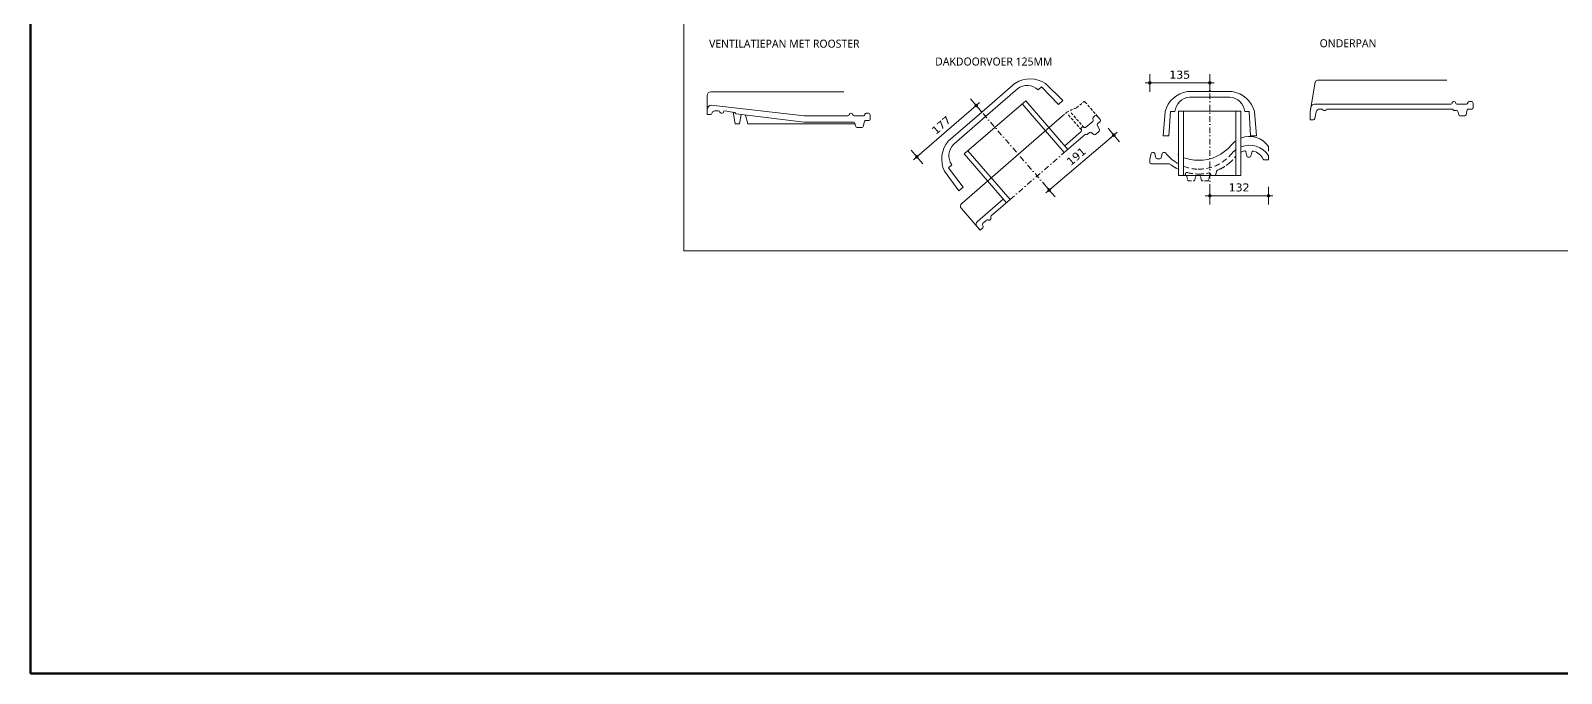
# Model space of a CAD drawing. Header units: millimetres. Extents: x -435 to 27166, y -19117 to 26500.
# Drawn here: x 14766 to 18210, y 16891 to 18336 of the extents above; entities that cross this region are included whole.
import ezdxf

# ---------------------------------------------------------------- set-up
doc = ezdxf.new("R2010")
doc.units = ezdxf.units.MM
for name, pattern in [('IMPORT-DASHED _6_', [19.05, 12.7, -6.35]), ('IMPORT-DASHED2 _3_', [9.525, 6.35, -3.175]), ('IMPORT-Strichpunkt', [25.4, 12.7, -6.35, 0, -6.35])]:
    doc.linetypes.add(name, pattern=pattern)
for name, color, linetype, lineweight in [('A-DETL', 90, 'Continuous', 13), ('Dakpannen', 5, 'Continuous', 13), ('Maatvoering2', 250, 'Continuous', 13), ('Niet printen', 250, 'Continuous', 13), ('NL_MKT_TEC_CAD_OVH Klassiek_dwg', 8, 'Continuous', 13), ('TEKST', 250, 'Continuous', 13)]:
    doc.layers.add(name, color=color, linetype=linetype, lineweight=lineweight)
doc.styles.add('Trebuchet MS_2', font='trebuc.ttf', dxfattribs={"height": 18})
doc.styles.add('Verdana', font='verdana.ttf', dxfattribs={"height": 18})

# ---------------------------------------------------------------- blocks, each defined once
blk = doc.blocks.new('NL_MKT_TEC_CAD_OVH Klassiek_dwg_BNOVH830B$2-3211396-Details Appartement')
at = {"layer": 'Dakpannen', "color": 10}
blk.add_line((16.5, -1), (306.8, -19.5), dxfattribs=at)
at = {"layer": 'Dakpannen', "color": 250}
for p, q in [((21.9, -66.3), (17.3, -66)), ((319.1, -68.1), (320.5, -68.2)), ((9.3, -71.7), (5, -86.9)), ((29.9, -70.1), (26.4, -69.9)), ((315.7, -71.6), (316.1, -70.2)), ((324.5, -88.8), (318.6, -88.4)), ((323.3, -70.7), (323.5, -72.1)), ((326.3, -74.6), (347.5, -75.9)), ((328.6, -98.8), (327.3, -91.3)), ((342.2, -102), (331.4, -101.3)), ((348.7, -88.7), (345.2, -99.9)), ((350.6, -73.8), (351, -72.4)), ((359.2, -87.7), (350.9, -87.2)), ((354.1, -70.3), (359.4, -70.7))]:
    blk.add_line(p, q, dxfattribs=at)
at = {"layer": 'Dakpannen', "color": 10, "flags": 128}
blk.add_lwpolyline([(-5.6, -88.6), (-4.5, -71.1), (11.3, -4.9)], dxfattribs=at)
at = {"layer": 'Dakpannen', "color": 250, "flags": 128}
for points in [[(1.9, -89.1), (-5.6, -88.6), (-4.5, -71.1), (-2, -60.4)], [(6.3, -54.3), (163.7, -64.3), (312.6, -73.7)], [(314.6, -84.9), (162.9, -75.2), (34.8, -67.1)], [(362.2, -73.2), (362.7, -75.7), (362.8, -78.1), (362.4, -84.9)]]:
    blk.add_lwpolyline(points, dxfattribs=at)
at = {"layer": 'Dakpannen', "color": 10}
blk.add_arc((16.1, -6), 5, 86.3721, 166.6009, dxfattribs=at)
at = {"layer": 'Dakpannen', "color": 250}
for centre, radius, start, end in [((5.8, -62.3), 8, 86.369, 166.5983), ((16.8, -73.8), 7.82, 86.3702, 164.2739), ((21.7, -68.8), 2.52, 16.3549, 86.3554), ((26.6, -67.4), 2.52, 196.3645, 266.3708), ((30, -67.6), 2.52, 266.3771, 336.378), ((34.6, -69.6), 2.52, 86.3718, 156.38), ((318.9, -71.1), 3, 86.3717, 162.7997), ((320.3, -71.2), 3, 9.9357, 86.3639), ((2.1, -86.1), 3, 266.3681, 344.2724), ((312.8, -70.7), 3, 266.364, 342.7924), ((314.5, -87), 2.14, 9.4617, 86.4015), ((318.7, -86.3), 2.14, 189.4644, 266.3666), ((326.5, -71.6), 3, 189.9429, 266.3714), ((324.3, -91.8), 3, 10.0773, 86.3751), ((331.6, -98.3), 3, 190.0698, 266.3656), ((342.4, -99), 3, 266.3735, 342.8021), ((347.7, -72.9), 3, 266.373, 342.8015), ((350.8, -89.3), 2.17, 86.3772, 162.8052), ((353.9, -73.3), 3, 86.369, 162.7952), ((359.4, -84.7), 3, 266.3693, 356.3693), ((359.2, -73.7), 3, 9.9437, 86.374)]:
    blk.add_arc(centre, radius, start, end, dxfattribs=at)
blk = doc.blocks.new('NL_MKT_TEC_CAD_OVH Klassiek_dwg_OVH_ventilatiepan2017-3211400-Details Appartement')
at = {"layer": 'Dakpannen', "color": 10}
for p, q in [((-25.1, 71.6), (-324.5, 71.6)), ((-332.5, 31.8), (-332.5, 64.3))]:
    blk.add_line(p, q, dxfattribs=at)
at = {"layer": 'Dakpannen', "color": 10, "flags": 128}
for points in [[(-274.1, 25.7), (-269.4, 0), (-260.1, 0), (-256.2, 20.7)], [(-246.8, 19.5), (-241.5, 0), (0, 0)]]:
    blk.add_lwpolyline(points, dxfattribs=at)
at = {"layer": 'Dakpannen', "color": 10}
blk.add_open_spline([(-324.5, 71.6), (-328.9, 71.6), (-332.5, 68.1), (-332.5, 63.6)], degree=3, dxfattribs=at)
at = {"layer": 'Dakpannen', "color": 250}
for points in [[(-332.5, 31.8), (-332.5, 36.2), (-328.2, 41.6), (-323.8, 41.6)], [(-323.8, 41.6), (-323.8, 41.6), (-114.7, 18), (-114.7, 18)], [(-332.5, 20.8), (-332.5, 20.8), (-332.5, 31.8), (-332.5, 31.8)], [(-324.8, 20.8), (-324.8, 20.8), (-332.5, 20.8), (-332.5, 20.8)], [(-321.9, 23), (-322.3, 21.7), (-323.5, 20.8), (-324.8, 20.8)], [(-321.5, 24.8), (-321.5, 24.8), (-321.9, 23), (-321.9, 23)], [(-316.2, 28.8), (-318.7, 28.8), (-320.8, 27.2), (-321.5, 24.8)], [(-312.6, 28.8), (-312.6, 28.8), (-316.2, 28.8), (-316.2, 28.8)], [(-307.1, 28.8), (-307.1, 28.8), (-312.6, 28.8), (-312.6, 28.8)], [(-304.2, 26.5), (-304.5, 27.9), (-305.7, 28.8), (-307.1, 28.8)], [(-304.2, 26.3), (-304.2, 26.3), (-304.2, 26.5), (-304.2, 26.5)], [(-304.1, 26), (-304.1, 26), (-304.2, 26.3), (-304.2, 26.3)], [(-301.2, 23.8), (-302.6, 23.8), (-303.8, 24.7), (-304.1, 26)], [(-300, 23.8), (-300, 23.8), (-301.2, 23.8), (-301.2, 23.8)], [(-298.9, 23.8), (-298.9, 23.8), (-300, 23.8), (-300, 23.8)], [(-296, 26), (-296.3, 24.7), (-297.5, 23.8), (-298.9, 23.8)], [(-295.9, 26.5), (-295.9, 26.5), (-296, 26.3), (-296, 26.3)], [(-296, 26.3), (-296, 26.3), (-296, 26), (-296, 26)], [(-293, 28.8), (-294.4, 28.8), (-295.6, 27.9), (-295.9, 26.5)], [(-271.5, 25.3), (-271.5, 25.3), (-293, 28.8), (-293, 28.8)], [(-114.7, 3.7), (-114.7, 3.7), (-267.2, 22), (-267.2, 22)], [(-114.7, 18), (-114.7, 18), (-16.1, 18), (-16.1, 18)], [(-9.1, 3.7), (-9.1, 3.7), (-114.7, 3.7), (-114.7, 3.7)], [(-16.1, 18), (-14.7, 18), (-13.4, 18.9), (-13.1, 20.3)], [(-13.1, 20.3), (-13.1, 20.3), (-13, 20.9), (-13, 20.9)], [(-13, 20.9), (-13, 20.9), (-12.8, 21.6), (-12.8, 21.6)], [(-12.8, 21.6), (-12.4, 22.9), (-11.3, 23.9), (-9.8, 23.9)], [(-9.8, 23.9), (-9.8, 23.9), (-9.1, 23.9), (-9.1, 23.9)], [(-9.1, 23.9), (-9.1, 23.9), (-8.5, 23.9), (-8.5, 23.9)], [(-3.2, 3.7), (-3.2, 3.7), (-9.1, 3.7), (-9.1, 3.7)], [(-8.5, 23.9), (-7.1, 23.9), (-5.9, 22.9), (-5.6, 21.6)], [(-5.6, 21.6), (-5.6, 21.6), (-5.4, 20.9), (-5.4, 20.9)], [(-5.4, 20.9), (-5.4, 20.9), (-5.2, 20.3), (-5.2, 20.3)], [(-5.2, 20.3), (-4.9, 18.9), (-3.7, 18), (-2.3, 18)], [(-0.3, 1.3), (-0.6, 2.7), (-1.8, 3.7), (-3.2, 3.7)], [(-2.3, 18), (-2.3, 18), (8.3, 18), (8.3, 18)], [(0.6, -2.4), (0.6, -2.4), (-0.3, 1.3), (-0.3, 1.3)], [(8.3, 18), (8.3, 18), (19, 18), (19, 18)], [(21, 5.3), (21, 5.3), (18.2, -6.1), (18.2, -6.1)], [(19, 18), (20.4, 18), (21.6, 18.9), (21.9, 20.3)], [(23, 7), (22.1, 7), (21.2, 6.3), (21, 5.3)], [(21.9, 20.3), (21.9, 20.3), (22, 20.9), (22, 20.9)], [(22, 20.9), (22, 20.9), (22.2, 21.6), (22.2, 21.6)], [(22.2, 21.6), (22.5, 22.9), (23.7, 23.9), (25.1, 23.9)], [(27.8, 7), (27.8, 7), (23, 7), (23, 7)], [(25.1, 23.9), (25.1, 23.9), (27.8, 23.9), (27.8, 23.9)], [(27.8, 23.9), (27.8, 23.9), (30.5, 23.9), (30.5, 23.9)], [(31.3, 7), (31.3, 7), (27.8, 7), (27.8, 7)], [(30.5, 23.9), (31.9, 23.9), (33.1, 22.9), (33.4, 21.6)], [(34.3, 9.9), (34.3, 8.3), (33, 7), (31.3, 7)], [(33.4, 21.6), (33.4, 21.6), (33.6, 20.9), (33.6, 20.9)], [(33.6, 20.9), (33.6, 20.9), (34, 19.1), (34, 19.1)], [(34, 19.1), (34.2, 18.4), (34.3, 17.6), (34.3, 16.7)], [(34.3, 16.7), (34.3, 16.7), (34.3, 12.5), (34.3, 12.5)], [(34.3, 12.5), (34.3, 12.5), (34.3, 9.9), (34.3, 9.9)], [(1.6, -6.1), (1.6, -6.1), (0.6, -2.4), (0.6, -2.4)], [(4.5, -8.4), (3.1, -8.4), (1.9, -7.4), (1.6, -6.1)], [(9.9, -8.4), (9.9, -8.4), (4.5, -8.4), (4.5, -8.4)], [(15.3, -8.4), (15.3, -8.4), (9.9, -8.4), (9.9, -8.4)], [(18.2, -6.1), (17.9, -7.4), (16.7, -8.4), (15.3, -8.4)]]:
    blk.add_open_spline(points, degree=3, dxfattribs=at)
blk.add_open_spline([(-267.2, 22), (-268.2, 22), (-269.1, 22.7), (-269.3, 23.7), (-269.6, 24.6), (-270.5, 25.3), (-271.5, 25.3)], degree=3, knots=[20, 20, 20, 20, 21, 21, 21, 22, 22, 22, 22], dxfattribs=at)
blk = doc.blocks.new('NL_MKT_TEC_CAD_OVH Klassiek_dwg_kapje2-3211407-Details Appartement')
at = {"color": 250, "lineweight": 13}
for p, q in [((9161.5, -21436.8), (9171.5, -21436.8)), ((9438.8, -21436.8), (9428.8, -21436.8))]:
    blk.add_line(p, q, dxfattribs=at)
at = {"color": 250, "lineweight": 13, "flags": 128}
blk.add_lwpolyline([(9400.1, -21391.6), (9300.1, -21391.6), (9200.1, -21391.6)], dxfattribs=at)
at = {"color": 250, "lineweight": 13}
for centre, radius, start, end in [((9209.6, -21452.9), 62, 98.8024, 164.9928), ((9207.2, -21440.5), 35.9, 93.3902, 174.1382), ((9393, -21440.5), 35.9, 5.8618, 86.6098), ((9390.6, -21452.9), 62, 15.0072, 81.1976)]:
    blk.add_arc(centre, radius, start, end, dxfattribs=at)
at = {"layer": 'Dakpannen', "color": 250, "flags": 128}
for points in [[(9205.1, -21404.6), (9300.1, -21404.6), (9395.1, -21404.6)], [(9149.7, -21436.8), (9145.1, -21491.6), (9158.1, -21491.6), (9161.5, -21436.8)], [(9450.5, -21436.8), (9455.1, -21491.6), (9442.1, -21491.6), (9438.8, -21436.8)]]:
    blk.add_lwpolyline(points, dxfattribs=at)
blk = doc.blocks.new('NL_MKT_TEC_CAD_OVH Klassiek_dwg_VHV_Vario_Doorvoerpan_langsdoorsnede-3211408-Details Appartement')
at = {"color": 250, "linetype": 'IMPORT-Strichpunkt', "lineweight": 13}
blk.add_line((9300.1, -21370.6), (9300.1, -21627.4), dxfattribs=at)
at = {"color": 250, "lineweight": 13}
for p, q in [((9219.6, -21581.8), (9219.6, -21436.8)), ((9380.6, -21436.8), (9380.6, -21581.8))]:
    blk.add_line(p, q, dxfattribs=at)
at = {"color": 10, "linetype": 'IMPORT-Strichpunkt', "lineweight": 13}
blk.add_line((9219.6, -21581.8), (9380.6, -21581.8), dxfattribs=at)
at = {"color": 250, "lineweight": 13, "flags": 128}
blk.add_lwpolyline([(9208.6, -21581.8), (9208.6, -21436.8), (9391.6, -21436.8), (9391.6, -21581.8)], dxfattribs=at)
at = {"layer": 'Dakpannen', "color": 10}
for p, q in [((9123.6, -21589.8), (9123.6, -21525)), ((9131.6, -21517), (9431, -21517))]:
    blk.add_line(p, q, dxfattribs=at)
at = {"layer": 'Dakpannen', "color": 10, "linetype": 'IMPORT-DASHED2 _3_'}
for p, q in [((9431, -21517), (9443.2, -21517)), ((9443.2, -21568.5), (9443.2, -21520.8)), ((9451.1, -21568.5), (9451.1, -21520.8)), ((9467.3, -21524.1), (9488.6, -21524.1)), ((9490.6, -21526.1), (9490.6, -21569.7))]:
    blk.add_line(p, q, dxfattribs=at)
at = {"layer": 'Dakpannen', "color": 250}
for p, q in [((9131.6, -21570.8), (9208.6, -21570.8)), ((9134.7, -21585.8), (9134.2, -21587.6)), ((9149.1, -21581.8), (9139.9, -21581.8)), ((9152.1, -21584.5), (9152, -21584.1)), ((9157.3, -21586.8), (9155, -21586.8)), ((9160.3, -21584.1), (9160.2, -21584.5)), ((9219.6, -21581.8), (9163.2, -21581.8)), ((9443, -21581.8), (9380.6, -21581.8)), ((9391.6, -21570.8), (9440.3, -21570.8)), ((9443.2, -21568.5), (9443.5, -21567.1)), ((9446.4, -21564.8), (9447.8, -21564.8)), ((9453.1, -21585.1), (9447.2, -21585.1)), ((9450.7, -21567.1), (9451.1, -21568.5)), ((9454, -21570.8), (9475.3, -21570.8)), ((9457.8, -21594.8), (9456, -21587.4)), ((9477.2, -21583.5), (9474.5, -21594.8)), ((9478.2, -21568.5), (9478.5, -21567.1)), ((9487.6, -21581.8), (9479.3, -21581.8)), ((9481.4, -21564.8), (9486.8, -21564.8)), ((9471.6, -21597.1), (9460.8, -21597.1))]:
    blk.add_line(p, q, dxfattribs=at)
at = {"layer": 'Dakpannen', "color": 250, "flags": 128}
for points in [[(9131.3, -21589.8), (9123.6, -21589.8), (9123.6, -21578.8)], [(9489.7, -21567.1), (9490.3, -21569.6), (9490.6, -21572), (9490.6, -21578.8)]]:
    blk.add_lwpolyline(points, dxfattribs=at)
at = {"layer": 'Dakpannen', "color": 10}
blk.add_arc((9131.6, -21525), 8, 90.0014, 180.0015, dxfattribs=at)
at = {"layer": 'Dakpannen', "color": 10, "linetype": 'IMPORT-DASHED2 _3_'}
for centre, radius, start, end in [((9427.4, -21615), 99.2, 66.2802, 80.8704), ((9488.6, -21526.1), 2, 359.9957, 89.9958)]:
    blk.add_arc(centre, radius, start, end, dxfattribs=at)
at = {"layer": 'Dakpannen', "color": 250}
for centre, radius, start, end in [((9131.6, -21578.8), 8, 89.9983, 179.9983), ((9131.3, -21586.8), 3, 270.0066, 345.0061), ((9139.9, -21587.2), 5.4, 89.9914, 164.9904), ((9149.1, -21584.8), 3, 13.5864, 90.0146), ((9155, -21583.8), 3, 193.5671, 269.9951), ((9157.3, -21583.8), 3, 269.9896, 346.418), ((9163.2, -21584.8), 3, 89.9952, 166.4234), ((9440.3, -21567.8), 3, 270.0036, 346.432), ((9443, -21584), 2.15, 13.1164, 89.9973), ((9446.4, -21567.8), 3, 90.0102, 166.4382), ((9447.2, -21583), 2.15, 193.0945, 269.9967), ((9447.8, -21567.8), 3, 13.5753, 90.0036), ((9454, -21567.8), 3, 193.5601, 269.9885), ((9453.1, -21588.1), 3, 13.7117, 90.0096), ((9475.3, -21567.8), 3, 269.9952, 346.4236), ((9479.3, -21584), 2.17, 89.9879, 166.416), ((9481.4, -21567.8), 3, 89.9939, 166.4201), ((9486.8, -21567.8), 3, 13.5733, 90.0035), ((9487.6, -21578.8), 3, 270.0077, 0.0077), ((9460.8, -21594.1), 3, 193.7079, 270.0037), ((9471.6, -21594.1), 3, 269.9876, 346.416)]:
    blk.add_arc(centre, radius, start, end, dxfattribs=at)
blk.add_blockref('NL_MKT_TEC_CAD_OVH Klassiek_dwg_kapje2-3211407-Details Appartement', (0, 0))
blk = doc.blocks.new('NL_MKT_TEC_CAD_OVH Klassiek_dwg_Kapje-3211409-Details Appartement')
at = {"color": 250, "lineweight": 13}
for p, q in [((9650.5, -21303.5), (9660.5, -21303.5)), ((9827.8, -21303.5), (9817.8, -21303.5))]:
    blk.add_line(p, q, dxfattribs=at)
at = {"color": 250, "lineweight": 13, "flags": 128}
blk.add_lwpolyline([(9789.1, -21258.3), (9739.1, -21258.3), (9689.1, -21258.3)], dxfattribs=at)
at = {"color": 250, "lineweight": 13}
for centre, radius, start, end in [((9698.6, -21319.5), 62, 98.8024, 164.9928), ((9696.3, -21307.1), 35.9, 93.3902, 174.1382), ((9782, -21307.1), 35.9, 5.8618, 86.6098), ((9779.7, -21319.5), 62, 15.0072, 81.1976)]:
    blk.add_arc(centre, radius, start, end, dxfattribs=at)
at = {"layer": 'Dakpannen', "color": 250, "flags": 128}
for points in [[(9694.1, -21271.3), (9739.1, -21271.3), (9784.1, -21271.3)], [(9638.8, -21303.5), (9634.1, -21358.3), (9647.1, -21358.3), (9650.5, -21303.5)], [(9839.5, -21303.5), (9844.1, -21358.3), (9831.1, -21358.3), (9827.8, -21303.5)]]:
    blk.add_lwpolyline(points, dxfattribs=at)
blk = doc.blocks.new('NL_MKT_TEC_CAD_OVH Klassiek_dwg_VHV_Vario_Doorvoerpan_dwarsdoorsnede-3211410-Details Appartement')
at = {"color": 250, "linetype": 'IMPORT-Strichpunkt', "lineweight": 13}
blk.add_line((9740.2, -21386.9), (9740.2, -21639.1), dxfattribs=at)
at = {"color": 250, "lineweight": 13}
for p, q in [((9681.2, -21596.9), (9681.2, -21451.9)), ((9799.2, -21451.9), (9799.2, -21596.9))]:
    blk.add_line(p, q, dxfattribs=at)
at = {"color": 250, "lineweight": 13, "flags": 128}
blk.add_lwpolyline([(9670.2, -21451.9), (9810.2, -21451.9), (9810.2, -21596.9), (9670.2, -21596.9), (9670.2, -21451.9), (9670.2, -21596.9)], dxfattribs=at)
at = {"layer": 'Dakpannen', "color": 250}
for p, q in [((9605.8, -21557.1), (9608.1, -21547.7)), ((9611, -21545.4), (9613.6, -21545.4)), ((9616.6, -21547.7), (9618.8, -21557.1)), ((9621.7, -21559.4), (9627.9, -21559.4)), ((9630.8, -21557.1), (9633.1, -21547.7)), ((9636, -21545.4), (9639, -21545.4)), ((9641.3, -21546.5), (9643.7, -21549.4)), ((9823.8, -21552.8), (9821.6, -21543.8)), ((9829.6, -21555.8), (9826.8, -21555.8)), ((9834.9, -21544.1), (9832.6, -21553.6)), ((9605.2, -21567.4), (9605.2, -21561.8)), ((9646.3, -21570.4), (9608.2, -21570.4))]:
    blk.add_line(p, q, dxfattribs=at)
at = {"layer": 'Dakpannen', "color": 10, "linetype": 'IMPORT-DASHED _6_'}
for p, q in [((9798.4, -21554.3), (9796.2, -21556.9)), ((9685.8, -21592.4), (9685.3, -21594.6)), ((9742.4, -21594.6), (9742.1, -21593.4)), ((9755, -21588.2), (9753.5, -21594.6)), ((9763.1, -21582.6), (9757.9, -21584.8)), ((9782.9, -21569.7), (9777, -21574.3)), ((9682.4, -21596.9), (9681.2, -21596.9)), ((9750.6, -21596.9), (9745.3, -21596.9))]:
    blk.add_line(p, q, dxfattribs=at)
at = {"layer": 'Dakpannen', "color": 10}
for p, q in [((9872.3, -21531.6), (9872.3, -21541.9)), ((9745.3, -21596.9), (9682.4, -21596.9))]:
    blk.add_line(p, q, dxfattribs=at)
at = {"layer": 'Dakpannen', "color": 10, "linetype": 'IMPORT-DASHED2 _3_'}
for p, q in [((9688.4, -21599.2), (9690.2, -21606.6)), ((9693.1, -21608.9), (9703.5, -21608.9)), ((9706.4, -21606.6), (9708.2, -21599.2)), ((9721.2, -21606.6), (9719.5, -21599.2)), ((9734.6, -21608.9), (9724.2, -21608.9)), ((9739.3, -21599.2), (9737.5, -21606.6))]:
    blk.add_line(p, q, dxfattribs=at)
at = {"layer": 'Dakpannen', "color": 250, "flags": 128}
for points in [[(9872.3, -21551.6), (9872.3, -21561.8), (9863.2, -21561.8)], [(9669.5, -21582.9), (9667.9, -21582.1), (9664.5, -21580.3), (9660.8, -21578.2), (9656.9, -21575.7), (9653.6, -21573.3), (9652.3, -21572.4)]]:
    blk.add_lwpolyline(points, dxfattribs=at)
at = {"layer": 'Dakpannen', "color": 10}
for centre, radius, start, end in [((9829.4, -21560.8), 51.9, 125.4628, 139.5296), ((9829.4, -21560.8), 51.9, 34.2794, 111.6155), ((9715.8, -21467.6), 95.1, 240.0247, 241.3735), ((9715.8, -21467.6), 95.1, 248.6857, 268.8273), ((9715.8, -21467.6), 95, 268.8273, 321.2023)]:
    blk.add_arc(centre, radius, start, end, dxfattribs=at)
at = {"layer": 'Dakpannen', "color": 250}
for centre, radius, start, end in [((9625.2, -21561.8), 20, 166.4283, 180), ((9611, -21548.4), 3, 90, 166.4286), ((9613.6, -21548.4), 3, 13.5714, 90), ((9621.7, -21556.4), 3, 193.5714, 270), ((9627.9, -21556.4), 3, 270, 346.428), ((9636, -21548.4), 3, 90, 166.4286), ((9639, -21548.4), 3, 39.0213, 90), ((9715.8, -21487.6), 95, 220.5734, 241.3258), ((9829.4, -21580.8), 51.9, 34.2794, 111.6155), ((9824.4, -21570.3), 29.4, 102.6454, 118.7567), ((9818.7, -21544.5), 3, 13.5714, 103.5715), ((9826.8, -21552.8), 3, 180, 270), ((9829.6, -21552.8), 3, 270, 346.4286), ((9837.8, -21544.7), 2.96, 78.0232, 168.0233), ((9830, -21574.4), 33.6, 25.1753, 75.5787), ((9608.2, -21567.4), 3, 180, 270.0001), ((9646.3, -21580.4), 10, 53.3125, 90), ((9667.3, -21587.4), 5, 53.483, 63.7315), ((9863.2, -21558.8), 3, 204.7141, 269.9999)]:
    blk.add_arc(centre, radius, start, end, dxfattribs=at)
at = {"layer": 'Dakpannen', "color": 10, "linetype": 'IMPORT-DASHED _6_'}
for centre, radius, start, end in [((9715.8, -21487.6), 95, 268.8273, 321.2023), ((9732.6, -21504.2), 82.6, 307.558, 320.396), ((9829.4, -21580.8), 51.9, 125.4628, 139.5296), ((9828.3, -21579), 38.8, 138.3966, 140.3961), ((9715.8, -21487.6), 95, 248.6516, 268.8274), ((9688.6, -21593.1), 2.92, 74.7589, 166.4307), ((9715.8, -21487.6), 106, 255.5692, 268.949), ((9715.8, -21487.5), 106.1, 268.9402, 282.3241), ((9739.2, -21594.1), 3, 13.5714, 103.5709), ((9759.9, -21589.4), 5, 113.8303, 166.4278), ((9735.7, -21520.7), 67.6, 293.8314, 307.558), ((9682.4, -21593.9), 3, 269.9999, 346.4286), ((9745.3, -21593.9), 3, 193.5714, 270.0001), ((9750.6, -21593.9), 3, 269.9999, 346.4286)]:
    blk.add_arc(centre, radius, start, end, dxfattribs=at)
at = {"layer": 'Dakpannen', "color": 10, "linetype": 'IMPORT-DASHED2 _3_'}
for centre, start, end in [((9685.5, -21599.9), 13.5714, 90), ((9693.1, -21605.9), 193.572, 270), ((9703.5, -21605.9), 270, 346.4286), ((9711.1, -21599.9), 90, 166.4286), ((9716.5, -21599.9), 13.5714, 90), ((9724.2, -21605.9), 193.5714, 270.0001), ((9734.6, -21605.9), 270, 346.428), ((9742.2, -21599.9), 90, 166.4286)]:
    blk.add_arc(centre, 3, start, end, dxfattribs=at)
blk.add_blockref('NL_MKT_TEC_CAD_OVH Klassiek_dwg_Kapje-3211409-Details Appartement', (1.1, -149.6))
blk = doc.blocks.new('NL_MKT_TEC_CAD_OVH Klassiek_dwg_Maatlijn-3211399-Details Appartement')
at = {"layer": 'Maatvoering2', "color": 4, "flags": 128}
for points in [[(-50, 0), (0, 0), (50, 0)], [(0, -100), (0, 0), (0, 100)]]:
    blk.add_lwpolyline(points, dxfattribs=at)
at = {"layer": 'Maatvoering2', "color": 4}
blk.add_circle((0, 0), 15, dxfattribs=at)
blk = doc.blocks.new('NL_MKT_TEC_CAD_OVH Klassiek_dwg-3211364-Details Appartement')
at = {"color": 4, "lineweight": 13}
for p, q in [((823.2, -13811), (957.8, -13811)), ((299.1, -13977.3), (432.2, -13862)), ((597.1, -14051.6), (741.9, -13928.5)), ((958.2, -14064.6), (1089.9, -14064.6))]:
    blk.add_line(p, q, dxfattribs=at)
at = {"layer": 'Niet printen', "color": 2, "flags": 128}
blk.add_lwpolyline([(-225, -11349.4), (3846.1, -11349.4), (3846.1, -14188.7), (-225, -14188.7)], close=True, dxfattribs=at)
for name, p, rotation in [('NL_MKT_TEC_CAD_OVH Klassiek_dwg_VHV_Vario_Doorvoerpan_langsdoorsnede-3211408-Details Appartement', (-20591.1, -3798.4), 40.90411499072213), ('NL_MKT_TEC_CAD_OVH Klassiek_dwg_BNOVH830B$2-3211396-Details Appartement', (1183.8, -13804.9), 3.629950034578109)]:
    blk.add_blockref(name, p, dxfattribs=dict(rotation=rotation))
for p, xscale, yscale, zscale, rotation in [((823, -13811), 0.2, 0.2, 0.2, 180), ((432.4, -13861.9), 0.2, 0.2, 0.2, 40.9041781113984), ((742, -13928.3), 0.2, 0.2, 0.2, 40.38523445689157), ((299, -13977.5), 0.2, 0.2, 0.2, 220.9041781113985), ((596.9, -14051.8), 0.2000000000000001, 0.2000000000000001, 0.2000000000000001, 220.3852344568915), ((958, -14064.6), 0.2, 0.2, 0.2, 180)]:
    blk.add_blockref('NL_MKT_TEC_CAD_OVH Klassiek_dwg_Maatlijn-3211399-Details Appartement', p, dxfattribs=dict(xscale=xscale, yscale=yscale, zscale=zscale, rotation=rotation))
for name, p in [('NL_MKT_TEC_CAD_OVH Klassiek_dwg_VHV_Vario_Doorvoerpan_dwarsdoorsnede-3211410-Details Appartement', (-8782.2, 7577.7)), ('NL_MKT_TEC_CAD_OVH Klassiek_dwg_OVH_ventilatiepan2017-3211400-Details Appartement', (159.9, -13902.7))]:
    blk.add_blockref(name, p)
at = {"xscale": 0.2, "yscale": 0.2, "zscale": 0.2}
for p in [(958, -13811), (1090.1, -14064.6)]:
    blk.add_blockref('NL_MKT_TEC_CAD_OVH Klassiek_dwg_Maatlijn-3211399-Details Appartement', p, dxfattribs=at)
at = {"color": 4, "lineweight": 13, "char_height": 18, "width": 56.142, "attachment_point": 2, "line_spacing_factor": 0.994243, "style": 'Verdana'}
for s, insert in [('135', (890.5, -13783.5)), ('132', (1024, -14037))]:
    blk.add_mtext(s, dxfattribs=dict(at, insert=insert))
for s, insert, rotation in [('177', (347.9, -13899.1), 40.9042), ('191', (651.7, -13969.1), 40.3852)]:
    blk.add_mtext(s, dxfattribs=dict(at, insert=insert, rotation=rotation))
at = {"layer": 'TEKST', "color": 7, "char_height": 18, "attachment_point": 1, "line_spacing_factor": 1.048425, "style": 'Trebuchet MS_2'}
for s, insert, width in [('VENTILATIEPAN MET ROOSTER', (-168.5, -13713.8), 403.703), ('ONDERPAN', (1205.2, -13712.8), 145.182), ('DAKDOORVOER 125MM', (340.2, -13753.9), 301.052)]:
    blk.add_mtext(s, dxfattribs=dict(at, insert=insert, width=width))

msp = doc.modelspace()

# ---------------------------------------------------------------- linework, layer by layer
at = {"layer": 'A-DETL', "lineweight": 50}
for p, q in [((14766.2, 16890.6), (14766.2, 22161)), ((27166.2, 16890.6), (14766.2, 16890.6))]:
    msp.add_line(p, q, dxfattribs=at)

# ---------------------------------------------------------------- block references
at = {"layer": 'NL_MKT_TEC_CAD_OVH Klassiek_dwg', "color": 250}
msp.add_blockref('NL_MKT_TEC_CAD_OVH Klassiek_dwg-3211364-Details Appartement', (16461.2, 32029.1), dxfattribs=at)

doc.saveas('drawing.dxf')
